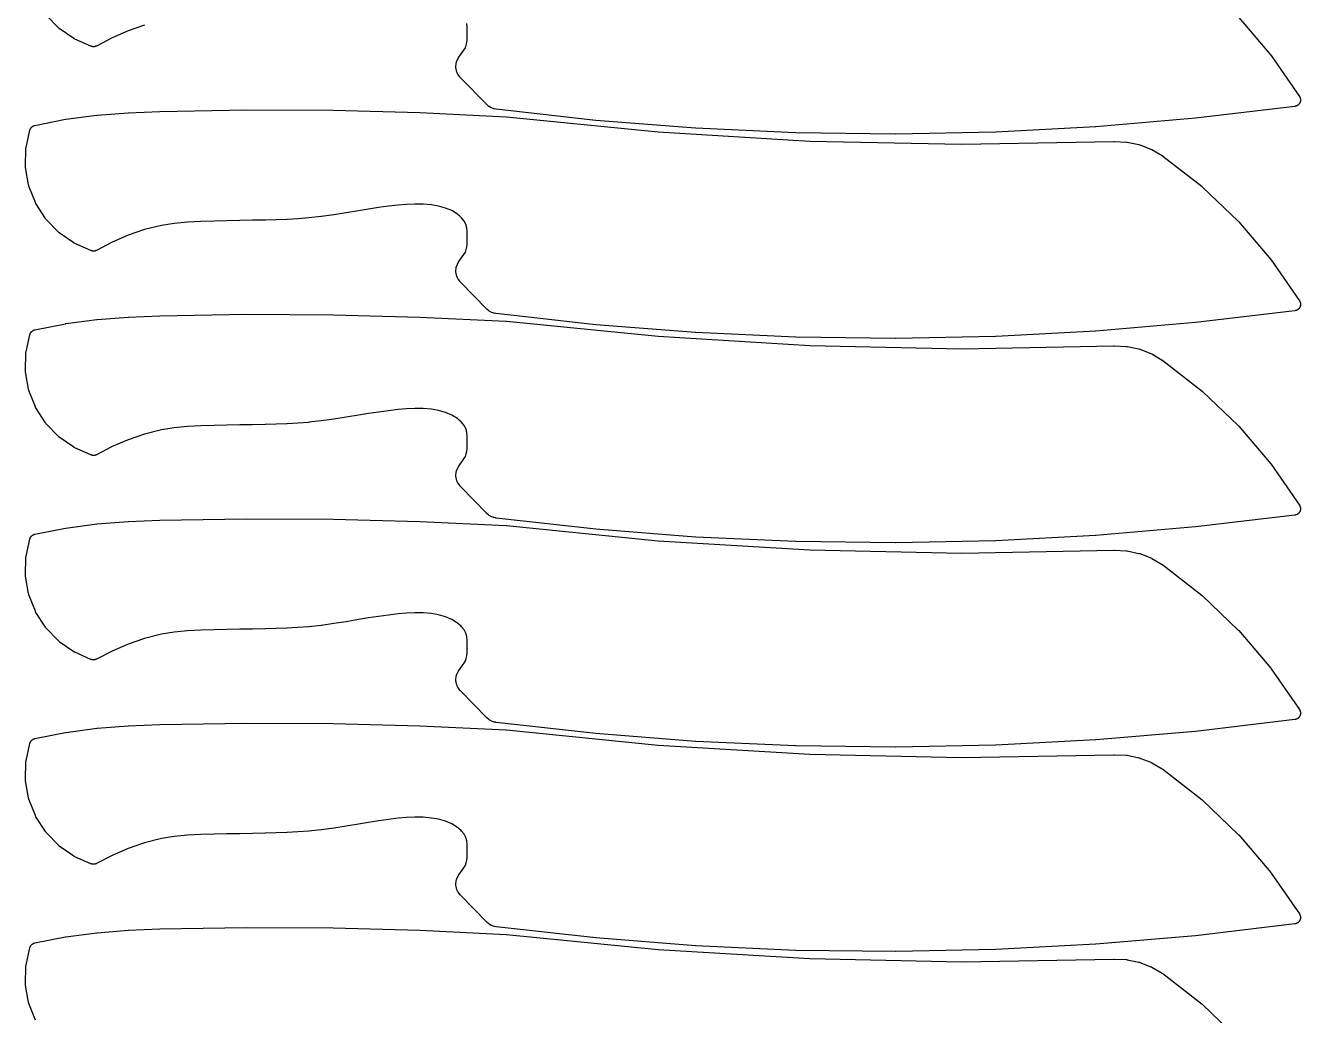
# Model space of a CAD drawing. Header units: metres. Extents: x 0 to 3000, y 0 to 1240.
# Drawn here: x 1997.3 to 2396.6, y 620 to 930 of the extents above; entities that cross this region are included whole.
import ezdxf

# ---------------------------------------------------------------- set-up
doc = ezdxf.new("R2010")
doc.units = ezdxf.units.M

msp = doc.modelspace()

# ---------------------------------------------------------------- linework, layer by layer
at = {"color": 1}
for points in [[(2034.56, 930.08), (2029.42, 928.3), (2024.41, 926.12), (2019.51, 923.58), (2019.51, 923.57), (2019.5, 923.57), (2019.42, 923.53), (2019.33, 923.5), (2019.33, 923.49), (2019.32, 923.49), (2019.23, 923.46), (2019.15, 923.43), (2019.14, 923.43), (2019.14, 923.43), (2019.05, 923.41), (2018.96, 923.39), (2018.95, 923.39), (2018.94, 923.38), (2018.85, 923.37), (2018.76, 923.36), (2018.76, 923.36), (2018.75, 923.36), (2018.66, 923.36), (2018.56, 923.35), (2018.56, 923.35), (2018.55, 923.35), (2018.46, 923.36), (2018.37, 923.37), (2018.36, 923.37), (2018.36, 923.37), (2018.27, 923.38), (2018.17, 923.4), (2018.17, 923.4), (2018.16, 923.4), (2018.07, 923.42), (2017.98, 923.45), (2017.98, 923.45), (2017.97, 923.45), (2017.89, 923.48), (2017.8, 923.51), (2017.8, 923.52), (2017.79, 923.52), (2012.72, 925.73), (2012.54, 925.82), (2012.37, 925.92), (2007.87, 929.05), (2007.72, 929.17), (2007.57, 929.31), (2003.77, 933.26)], [(2377.27, 932.55), (2387.32, 920.76), (2387.45, 920.6), (2396.28, 907.82), (2396.32, 907.74), (2396.37, 907.66), (2396.38, 907.65), (2396.38, 907.65), (2396.42, 907.57), (2396.46, 907.48), (2396.46, 907.48), (2396.47, 907.47), (2396.5, 907.39), (2396.53, 907.3), (2396.53, 907.29), (2396.53, 907.29), (2396.56, 907.2), (2396.58, 907.11), (2396.58, 907.1), (2396.58, 907.1), (2396.6, 907.01), (2396.62, 906.92), (2396.62, 906.91), (2396.62, 906.91), (2396.62, 906.81), (2396.63, 906.72), (2396.63, 906.71), (2396.63, 906.71), (2396.63, 906.62), (2396.62, 906.52), (2396.62, 906.52), (2396.62, 906.51), (2396.61, 906.42), (2396.6, 906.33), (2396.6, 906.32), (2396.6, 906.32), (2396.58, 906.23), (2396.55, 906.14), (2396.55, 906.13), (2396.55, 906.13), (2396.52, 906.04), (2396.49, 905.95), (2396.49, 905.95), (2396.49, 905.94), (2396.45, 905.86), (2396.41, 905.77), (2396.41, 905.77), (2396.41, 905.76), (2396.36, 905.68), (2396.31, 905.6), (2396.31, 905.6), (2396.31, 905.59), (2396.25, 905.52), (2396.2, 905.44), (2396.2, 905.44), (2396.19, 905.43), (2396.13, 905.36), (2396.07, 905.29), (2396.07, 905.29), (2396.07, 905.29), (2396, 905.22), (2395.93, 905.16), (2395.93, 905.16), (2395.92, 905.15), (2395.85, 905.1), (2395.77, 905.04), (2395.77, 905.04), (2395.77, 905.03), (2395.69, 904.98), (2395.61, 904.93), (2395.6, 904.93), (2395.6, 904.93), (2395.52, 904.89), (2395.43, 904.85), (2395.43, 904.85), (2395.42, 904.84), (2395.34, 904.81), (2395.25, 904.78), (2395.24, 904.78), (2395.24, 904.77), (2395.15, 904.75), (2395.06, 904.73), (2395.05, 904.72), (2395.05, 904.72), (2394.96, 904.71), (2394.87, 904.69), (2363.76, 900.98), (2363.69, 900.98), (2332.51, 898.29), (2332.44, 898.29), (2301.2, 896.63), (2301.13, 896.63), (2269.86, 896), (2269.8, 896), (2238.52, 896.4), (2238.46, 896.4), (2207.2, 897.82), (2207.14, 897.83), (2175.93, 900.28), (2175.87, 900.29), (2144.73, 903.77), (2144.73, 903.77), (2144.73, 903.77), (2144.63, 903.78), (2144.54, 903.8), (2144.54, 903.8), (2144.54, 903.8), (2144.05, 903.9), (2143.88, 903.94), (2143.73, 904), (2143.26, 904.18), (2143.11, 904.25), (2142.97, 904.33), (2142.54, 904.59), (2142.4, 904.68), (2142.27, 904.78), (2141.89, 905.11), (2141.83, 905.17), (2141.77, 905.22), (2133.49, 913.65), (2133.44, 913.71), (2133.39, 913.76), (2133.39, 913.76), (2133.38, 913.78), (2133.36, 913.79), (2133.32, 913.86), (2133.27, 913.92), (2132.67, 914.79), (2132.58, 914.94), (2132.5, 915.1), (2132.44, 915.26), (2132.39, 915.43), (2132.13, 916.42), (2132.09, 916.64), (2132.07, 916.87), (2132.08, 917.1), (2132.17, 918.12), (2132.2, 918.29), (2132.24, 918.47), (2132.29, 918.63), (2132.36, 918.79), (2132.81, 919.75), (2132.85, 919.82), (2132.88, 919.89), (2132.89, 919.9), (2132.9, 919.92), (2132.95, 919.99), (2132.99, 920.05), (2134.56, 922.27), (2135.04, 923.05), (2135.35, 923.83), (2135.55, 924.65), (2135.62, 925.56), (2135.62, 929.43), (2135.5, 930.68)], [(2000.37, 618.58), (1998.36, 623.74), (1998.3, 623.93), (1998.25, 624.12), (1997.3, 629.52), (1997.28, 629.71), (1997.27, 629.91), (1997.4, 635.39), (1997.41, 635.59), (1997.44, 635.78), (1998.65, 641.18), (1998.67, 641.26), (1998.69, 641.33), (1998.7, 641.35), (1998.7, 641.37), (1998.73, 641.44), (1998.75, 641.51), (1998.76, 641.53), (1998.77, 641.56), (1998.81, 641.62), (1998.84, 641.69), (1998.85, 641.71), (1998.86, 641.73), (1998.9, 641.79), (1998.94, 641.86), (1998.95, 641.88), (1998.97, 641.9), (1999.01, 641.96), (1999.06, 642.02), (1999.07, 642.03), (1999.09, 642.05), (1999.14, 642.11), (1999.19, 642.16), (1999.21, 642.18), (1999.22, 642.2), (1999.28, 642.24), (1999.33, 642.29), (1999.35, 642.31), (1999.37, 642.32), (1999.43, 642.37), (1999.49, 642.41), (1999.51, 642.42), (1999.53, 642.44), (1999.59, 642.47), (1999.66, 642.51), (1999.68, 642.52), (1999.7, 642.53), (1999.77, 642.56), (1999.84, 642.6), (1999.86, 642.6), (1999.88, 642.61), (1999.95, 642.64), (2000.02, 642.66), (2000.04, 642.67), (2000.07, 642.68), (2000.14, 642.69), (2000.21, 642.71), (2009.81, 644.63), (2009.94, 644.65), (2019.6, 645.92), (2019.71, 645.93), (2029.44, 646.69), (2029.51, 646.7), (2039.31, 647.1), (2039.33, 647.1), (2039.36, 647.1), (2066.46, 647.57), (2066.5, 647.57), (2093.6, 647.44), (2093.64, 647.44), (2120.74, 646.72), (2120.78, 646.72), (2147.85, 645.41), (2147.9, 645.41), (2147.95, 645.41), (2195.39, 640.67), (2242.92, 637.8), (2290.53, 636.8), (2338.2, 637.67), (2338.26, 637.67), (2338.32, 637.67), (2342.06, 637.51), (2342.22, 637.49), (2342.38, 637.47), (2346.02, 636.71), (2346.18, 636.67), (2346.33, 636.62), (2349.8, 635.28), (2349.95, 635.21), (2350.09, 635.14), (2353.32, 633.25), (2353.35, 633.23), (2353.38, 633.21), (2353.43, 633.17), (2353.48, 633.14), (2353.51, 633.12), (2353.54, 633.1), (2365.79, 623.55), (2365.94, 623.41), (2377.13, 612.7)]]:
    msp.add_lwpolyline(points, dxfattribs=at)
for points in [[(2133.39, 849.76), (2133.38, 849.78), (2133.36, 849.79), (2133.32, 849.86), (2133.27, 849.92), (2132.67, 850.79), (2132.58, 850.94), (2132.5, 851.1), (2132.44, 851.26), (2132.39, 851.43), (2132.13, 852.42), (2132.09, 852.64), (2132.07, 852.87), (2132.08, 853.1), (2132.17, 854.12), (2132.2, 854.29), (2132.24, 854.47), (2132.29, 854.63), (2132.36, 854.79), (2132.81, 855.75), (2132.85, 855.82), (2132.88, 855.89), (2132.89, 855.9), (2132.9, 855.92), (2132.95, 855.99), (2132.99, 856.05), (2134.56, 858.27), (2135.04, 859.05), (2135.35, 859.83), (2135.55, 860.65), (2135.62, 861.56), (2135.62, 865.43), (2135.5, 866.68), (2135.17, 867.77), (2134.65, 868.78), (2133.88, 869.75), (2133.6, 870.03), (2133.26, 870.35), (2132.9, 870.65), (2132.59, 870.9), (2130.77, 872.02), (2128.8, 872.85), (2126.65, 873.45), (2124.4, 873.84), (2121.84, 874.06), (2119.26, 874.09), (2116.66, 873.98), (2114.04, 873.75), (2110.93, 873.39), (2107.81, 872.96), (2104.68, 872.47), (2101.54, 871.96), (2097.7, 871.32), (2097.68, 871.32), (2093.84, 870.71), (2093.8, 870.71), (2089.95, 870.17), (2089.9, 870.17), (2086.04, 869.74), (2085.98, 869.73), (2082.62, 869.47), (2082.57, 869.46), (2079.2, 869.28), (2079.16, 869.28), (2075.79, 869.16), (2075.77, 869.16), (2072.4, 869.08), (2072.39, 869.08), (2068.39, 869), (2068.38, 869), (2064.38, 868.93), (2060.38, 868.86), (2056.38, 868.77), (2052.16, 868.65), (2047.98, 868.42), (2043.86, 868.02), (2039.82, 867.38), (2034.56, 866.08), (2029.42, 864.3), (2024.41, 862.12), (2019.51, 859.58), (2019.51, 859.57), (2019.5, 859.57), (2019.42, 859.53), (2019.33, 859.5), (2019.33, 859.49), (2019.32, 859.49), (2019.23, 859.46), (2019.15, 859.43), (2019.14, 859.43), (2019.14, 859.43), (2019.05, 859.41), (2018.96, 859.39), (2018.95, 859.39), (2018.94, 859.38), (2018.85, 859.37), (2018.76, 859.36), (2018.76, 859.36), (2018.75, 859.36), (2018.66, 859.36), (2018.56, 859.35), (2018.56, 859.35), (2018.55, 859.35), (2018.46, 859.36), (2018.37, 859.37), (2018.36, 859.37), (2018.36, 859.37), (2018.27, 859.38), (2018.17, 859.4), (2018.17, 859.4), (2018.16, 859.4), (2018.07, 859.42), (2017.98, 859.45), (2017.98, 859.45), (2017.97, 859.45), (2017.89, 859.48), (2017.8, 859.51), (2017.8, 859.52), (2017.79, 859.52), (2012.72, 861.73), (2012.54, 861.82), (2012.37, 861.92), (2007.87, 865.05), (2007.72, 865.17), (2007.57, 865.31), (2003.77, 869.26), (2003.64, 869.41), (2003.53, 869.57), (2000.54, 874.23), (2000.45, 874.4), (2000.37, 874.58), (1998.36, 879.74), (1998.3, 879.93), (1998.25, 880.12), (1997.3, 885.52), (1997.28, 885.71), (1997.27, 885.91), (1997.4, 891.39), (1997.41, 891.59), (1997.44, 891.78), (1998.65, 897.18), (1998.67, 897.26), (1998.69, 897.33), (1998.7, 897.35), (1998.7, 897.37), (1998.73, 897.44), (1998.75, 897.51), (1998.76, 897.53), (1998.77, 897.56), (1998.81, 897.62), (1998.84, 897.69), (1998.85, 897.71), (1998.86, 897.73), (1998.9, 897.79), (1998.94, 897.86), (1998.95, 897.88), (1998.97, 897.9), (1999.01, 897.96), (1999.06, 898.02), (1999.07, 898.03), (1999.09, 898.05), (1999.14, 898.11), (1999.19, 898.16), (1999.21, 898.18), (1999.22, 898.2), (1999.28, 898.24), (1999.33, 898.29), (1999.35, 898.31), (1999.37, 898.32), (1999.43, 898.37), (1999.49, 898.41), (1999.51, 898.42), (1999.53, 898.44), (1999.59, 898.47), (1999.66, 898.51), (1999.68, 898.52), (1999.7, 898.53), (1999.77, 898.56), (1999.84, 898.6), (1999.86, 898.6), (1999.88, 898.61), (1999.95, 898.64), (2000.02, 898.66), (2000.04, 898.67), (2000.07, 898.68), (2000.14, 898.69), (2000.21, 898.71), (2009.81, 900.63), (2009.94, 900.65), (2019.6, 901.92), (2019.71, 901.93), (2029.44, 902.69), (2029.51, 902.7), (2039.31, 903.1), (2039.33, 903.1), (2039.36, 903.1), (2066.46, 903.57), (2066.5, 903.57), (2093.6, 903.44), (2093.64, 903.44), (2120.74, 902.72), (2120.78, 902.72), (2147.85, 901.41), (2147.9, 901.41), (2147.95, 901.41), (2195.39, 896.67), (2242.92, 893.8), (2290.53, 892.8), (2338.2, 893.67), (2338.26, 893.67), (2338.32, 893.67), (2342.06, 893.51), (2342.22, 893.49), (2342.38, 893.47), (2346.02, 892.71), (2346.18, 892.67), (2346.33, 892.62), (2349.8, 891.28), (2349.95, 891.21), (2350.09, 891.14), (2353.32, 889.25), (2353.35, 889.23), (2353.38, 889.21), (2353.43, 889.17), (2353.48, 889.14), (2353.51, 889.12), (2353.54, 889.1), (2365.79, 879.55), (2365.94, 879.41), (2377.13, 868.7), (2377.27, 868.55), (2387.32, 856.76), (2387.45, 856.6), (2396.28, 843.82), (2396.32, 843.74), (2396.37, 843.66), (2396.38, 843.65), (2396.38, 843.65), (2396.42, 843.57), (2396.46, 843.48), (2396.46, 843.48), (2396.47, 843.47), (2396.5, 843.39), (2396.53, 843.3), (2396.53, 843.29), (2396.53, 843.29), (2396.56, 843.2), (2396.58, 843.11), (2396.58, 843.1), (2396.58, 843.1), (2396.6, 843.01), (2396.62, 842.92), (2396.62, 842.91), (2396.62, 842.91), (2396.62, 842.81), (2396.63, 842.72), (2396.63, 842.71), (2396.63, 842.71), (2396.63, 842.62), (2396.62, 842.52), (2396.62, 842.52), (2396.62, 842.51), (2396.61, 842.42), (2396.6, 842.33), (2396.6, 842.32), (2396.6, 842.32), (2396.58, 842.23), (2396.55, 842.14), (2396.55, 842.13), (2396.55, 842.13), (2396.52, 842.04), (2396.49, 841.95), (2396.49, 841.95), (2396.49, 841.94), (2396.45, 841.86), (2396.41, 841.77), (2396.41, 841.77), (2396.41, 841.76), (2396.36, 841.68), (2396.31, 841.6), (2396.31, 841.6), (2396.31, 841.59), (2396.25, 841.52), (2396.2, 841.44), (2396.2, 841.44), (2396.19, 841.43), (2396.13, 841.36), (2396.07, 841.29), (2396.07, 841.29), (2396.07, 841.29), (2396, 841.22), (2395.93, 841.16), (2395.93, 841.16), (2395.92, 841.15), (2395.85, 841.1), (2395.77, 841.04), (2395.77, 841.04), (2395.77, 841.03), (2395.69, 840.98), (2395.61, 840.93), (2395.6, 840.93), (2395.6, 840.93), (2395.52, 840.89), (2395.43, 840.85), (2395.43, 840.85), (2395.42, 840.84), (2395.34, 840.81), (2395.25, 840.78), (2395.24, 840.78), (2395.24, 840.77), (2395.15, 840.75), (2395.06, 840.73), (2395.05, 840.72), (2395.05, 840.72), (2394.96, 840.71), (2394.87, 840.69), (2363.76, 836.98), (2363.69, 836.98), (2332.51, 834.29), (2332.44, 834.29), (2301.2, 832.63), (2301.13, 832.63), (2269.86, 832), (2269.8, 832), (2238.52, 832.4), (2238.46, 832.4), (2207.2, 833.82), (2207.14, 833.83), (2175.93, 836.28), (2175.87, 836.29), (2144.73, 839.77), (2144.73, 839.77), (2144.73, 839.77), (2144.63, 839.78), (2144.54, 839.8), (2144.54, 839.8), (2144.54, 839.8), (2144.05, 839.9), (2143.88, 839.94), (2143.73, 840), (2143.26, 840.18), (2143.11, 840.25), (2142.97, 840.33), (2142.54, 840.59), (2142.4, 840.68), (2142.27, 840.78), (2141.89, 841.11), (2141.83, 841.17), (2141.77, 841.22), (2133.49, 849.65), (2133.44, 849.71), (2133.39, 849.76)], [(2133.39, 785.76), (2133.38, 785.78), (2133.36, 785.79), (2133.32, 785.86), (2133.27, 785.92), (2132.67, 786.79), (2132.58, 786.94), (2132.5, 787.1), (2132.44, 787.26), (2132.39, 787.43), (2132.13, 788.42), (2132.09, 788.64), (2132.07, 788.87), (2132.08, 789.1), (2132.17, 790.12), (2132.2, 790.29), (2132.24, 790.47), (2132.29, 790.63), (2132.36, 790.79), (2132.81, 791.75), (2132.85, 791.82), (2132.88, 791.89), (2132.89, 791.9), (2132.9, 791.92), (2132.95, 791.99), (2132.99, 792.05), (2134.56, 794.27), (2135.04, 795.05), (2135.35, 795.83), (2135.55, 796.65), (2135.62, 797.56), (2135.62, 801.43), (2135.5, 802.68), (2135.17, 803.77), (2134.65, 804.78), (2133.88, 805.75), (2133.6, 806.03), (2133.26, 806.35), (2132.9, 806.65), (2132.59, 806.9), (2130.77, 808.02), (2128.8, 808.85), (2126.65, 809.45), (2124.4, 809.84), (2121.84, 810.06), (2119.26, 810.09), (2116.66, 809.98), (2114.04, 809.75), (2110.93, 809.39), (2107.81, 808.96), (2104.68, 808.47), (2101.54, 807.96), (2097.7, 807.32), (2097.68, 807.32), (2093.84, 806.71), (2093.8, 806.71), (2089.95, 806.17), (2089.9, 806.17), (2086.04, 805.74), (2085.98, 805.73), (2082.62, 805.47), (2082.57, 805.46), (2079.2, 805.28), (2079.16, 805.28), (2075.79, 805.16), (2075.77, 805.16), (2072.4, 805.08), (2072.39, 805.08), (2068.39, 805), (2068.38, 805), (2064.38, 804.93), (2060.38, 804.86), (2056.38, 804.77), (2052.16, 804.65), (2047.98, 804.42), (2043.86, 804.02), (2039.82, 803.38), (2034.56, 802.08), (2029.42, 800.3), (2024.41, 798.12), (2019.51, 795.58), (2019.51, 795.57), (2019.5, 795.57), (2019.42, 795.53), (2019.33, 795.5), (2019.33, 795.49), (2019.32, 795.49), (2019.23, 795.46), (2019.15, 795.43), (2019.14, 795.43), (2019.14, 795.43), (2019.05, 795.41), (2018.96, 795.39), (2018.95, 795.39), (2018.94, 795.38), (2018.85, 795.37), (2018.76, 795.36), (2018.76, 795.36), (2018.75, 795.36), (2018.66, 795.36), (2018.56, 795.35), (2018.56, 795.35), (2018.55, 795.35), (2018.46, 795.36), (2018.37, 795.37), (2018.36, 795.37), (2018.36, 795.37), (2018.27, 795.38), (2018.17, 795.4), (2018.17, 795.4), (2018.16, 795.4), (2018.07, 795.42), (2017.98, 795.45), (2017.98, 795.45), (2017.97, 795.45), (2017.89, 795.48), (2017.8, 795.51), (2017.8, 795.52), (2017.79, 795.52), (2012.72, 797.73), (2012.54, 797.82), (2012.37, 797.92), (2007.87, 801.05), (2007.72, 801.17), (2007.57, 801.31), (2003.77, 805.26), (2003.64, 805.41), (2003.53, 805.57), (2000.54, 810.23), (2000.45, 810.4), (2000.37, 810.58), (1998.36, 815.74), (1998.3, 815.93), (1998.25, 816.12), (1997.3, 821.52), (1997.28, 821.71), (1997.27, 821.91), (1997.4, 827.39), (1997.41, 827.59), (1997.44, 827.78), (1998.65, 833.18), (1998.67, 833.26), (1998.69, 833.33), (1998.7, 833.35), (1998.7, 833.37), (1998.73, 833.44), (1998.75, 833.51), (1998.76, 833.53), (1998.77, 833.56), (1998.81, 833.62), (1998.84, 833.69), (1998.85, 833.71), (1998.86, 833.73), (1998.9, 833.79), (1998.94, 833.86), (1998.95, 833.88), (1998.97, 833.9), (1999.01, 833.96), (1999.06, 834.02), (1999.07, 834.03), (1999.09, 834.05), (1999.14, 834.11), (1999.19, 834.16), (1999.21, 834.18), (1999.22, 834.2), (1999.28, 834.24), (1999.33, 834.29), (1999.35, 834.31), (1999.37, 834.32), (1999.43, 834.37), (1999.49, 834.41), (1999.51, 834.42), (1999.53, 834.44), (1999.59, 834.47), (1999.66, 834.51), (1999.68, 834.52), (1999.7, 834.53), (1999.77, 834.56), (1999.84, 834.6), (1999.86, 834.6), (1999.88, 834.61), (1999.95, 834.64), (2000.02, 834.66), (2000.04, 834.67), (2000.07, 834.68), (2000.14, 834.69), (2000.21, 834.71), (2009.81, 836.63), (2009.94, 836.65), (2019.6, 837.92), (2019.71, 837.93), (2029.44, 838.69), (2029.51, 838.7), (2039.31, 839.1), (2039.33, 839.1), (2039.36, 839.1), (2066.46, 839.57), (2066.5, 839.57), (2093.6, 839.44), (2093.64, 839.44), (2120.74, 838.72), (2120.78, 838.72), (2147.85, 837.41), (2147.9, 837.41), (2147.95, 837.41), (2195.39, 832.67), (2242.92, 829.8), (2290.53, 828.8), (2338.2, 829.67), (2338.26, 829.67), (2338.32, 829.67), (2342.06, 829.51), (2342.22, 829.49), (2342.38, 829.47), (2346.02, 828.71), (2346.18, 828.67), (2346.33, 828.62), (2349.8, 827.28), (2349.95, 827.21), (2350.09, 827.14), (2353.32, 825.25), (2353.35, 825.23), (2353.38, 825.21), (2353.43, 825.17), (2353.48, 825.14), (2353.51, 825.12), (2353.54, 825.1), (2365.79, 815.55), (2365.94, 815.41), (2377.13, 804.7), (2377.27, 804.55), (2387.32, 792.76), (2387.45, 792.6), (2396.28, 779.82), (2396.32, 779.74), (2396.37, 779.66), (2396.38, 779.65), (2396.38, 779.65), (2396.42, 779.57), (2396.46, 779.48), (2396.46, 779.48), (2396.47, 779.47), (2396.5, 779.39), (2396.53, 779.3), (2396.53, 779.29), (2396.53, 779.29), (2396.56, 779.2), (2396.58, 779.11), (2396.58, 779.1), (2396.58, 779.1), (2396.6, 779.01), (2396.62, 778.92), (2396.62, 778.91), (2396.62, 778.91), (2396.62, 778.81), (2396.63, 778.72), (2396.63, 778.71), (2396.63, 778.71), (2396.63, 778.62), (2396.62, 778.52), (2396.62, 778.52), (2396.62, 778.51), (2396.61, 778.42), (2396.6, 778.33), (2396.6, 778.32), (2396.6, 778.32), (2396.58, 778.23), (2396.55, 778.14), (2396.55, 778.13), (2396.55, 778.13), (2396.52, 778.04), (2396.49, 777.95), (2396.49, 777.95), (2396.49, 777.94), (2396.45, 777.86), (2396.41, 777.77), (2396.41, 777.77), (2396.41, 777.76), (2396.36, 777.68), (2396.31, 777.6), (2396.31, 777.6), (2396.31, 777.59), (2396.25, 777.52), (2396.2, 777.44), (2396.2, 777.44), (2396.19, 777.43), (2396.13, 777.36), (2396.07, 777.29), (2396.07, 777.29), (2396.07, 777.29), (2396, 777.22), (2395.93, 777.16), (2395.93, 777.16), (2395.92, 777.15), (2395.85, 777.1), (2395.77, 777.04), (2395.77, 777.04), (2395.77, 777.03), (2395.69, 776.98), (2395.61, 776.93), (2395.6, 776.93), (2395.6, 776.93), (2395.52, 776.89), (2395.43, 776.85), (2395.43, 776.85), (2395.42, 776.84), (2395.34, 776.81), (2395.25, 776.78), (2395.24, 776.78), (2395.24, 776.77), (2395.15, 776.75), (2395.06, 776.73), (2395.05, 776.72), (2395.05, 776.72), (2394.96, 776.71), (2394.87, 776.69), (2363.76, 772.98), (2363.69, 772.98), (2332.51, 770.29), (2332.44, 770.29), (2301.2, 768.63), (2301.13, 768.63), (2269.86, 768), (2269.8, 768), (2238.52, 768.4), (2238.46, 768.4), (2207.2, 769.82), (2207.14, 769.83), (2175.93, 772.28), (2175.87, 772.29), (2144.73, 775.77), (2144.73, 775.77), (2144.73, 775.77), (2144.63, 775.78), (2144.54, 775.8), (2144.54, 775.8), (2144.54, 775.8), (2144.05, 775.9), (2143.88, 775.94), (2143.73, 776), (2143.26, 776.18), (2143.11, 776.25), (2142.97, 776.33), (2142.54, 776.59), (2142.4, 776.68), (2142.27, 776.78), (2141.89, 777.11), (2141.83, 777.17), (2141.77, 777.22), (2133.49, 785.65), (2133.44, 785.71), (2133.39, 785.76)], [(2133.39, 721.76), (2133.38, 721.78), (2133.36, 721.79), (2133.32, 721.86), (2133.27, 721.92), (2132.67, 722.79), (2132.58, 722.94), (2132.5, 723.1), (2132.44, 723.26), (2132.39, 723.43), (2132.13, 724.42), (2132.09, 724.64), (2132.07, 724.87), (2132.08, 725.1), (2132.17, 726.12), (2132.2, 726.29), (2132.24, 726.47), (2132.29, 726.63), (2132.36, 726.79), (2132.81, 727.75), (2132.85, 727.82), (2132.88, 727.89), (2132.89, 727.9), (2132.9, 727.92), (2132.95, 727.99), (2132.99, 728.05), (2134.56, 730.27), (2135.04, 731.05), (2135.35, 731.83), (2135.55, 732.65), (2135.62, 733.56), (2135.62, 737.43), (2135.5, 738.68), (2135.17, 739.77), (2134.65, 740.78), (2133.88, 741.75), (2133.6, 742.03), (2133.26, 742.35), (2132.9, 742.65), (2132.59, 742.9), (2130.77, 744.02), (2128.8, 744.85), (2126.65, 745.45), (2124.4, 745.84), (2121.84, 746.06), (2119.26, 746.09), (2116.66, 745.98), (2114.04, 745.75), (2110.93, 745.39), (2107.81, 744.96), (2104.68, 744.47), (2101.54, 743.96), (2097.7, 743.32), (2097.68, 743.32), (2093.84, 742.71), (2093.8, 742.71), (2089.95, 742.17), (2089.9, 742.17), (2086.04, 741.74), (2085.98, 741.73), (2082.62, 741.47), (2082.57, 741.46), (2079.2, 741.28), (2079.16, 741.28), (2075.79, 741.16), (2075.77, 741.16), (2072.4, 741.08), (2072.39, 741.08), (2068.39, 741), (2068.38, 741), (2064.38, 740.93), (2060.38, 740.86), (2056.38, 740.77), (2052.16, 740.65), (2047.98, 740.42), (2043.86, 740.02), (2039.82, 739.38), (2034.56, 738.08), (2029.42, 736.3), (2024.41, 734.12), (2019.51, 731.58), (2019.51, 731.57), (2019.5, 731.57), (2019.42, 731.53), (2019.33, 731.5), (2019.33, 731.49), (2019.32, 731.49), (2019.23, 731.46), (2019.15, 731.43), (2019.14, 731.43), (2019.14, 731.43), (2019.05, 731.41), (2018.96, 731.39), (2018.95, 731.39), (2018.94, 731.38), (2018.85, 731.37), (2018.76, 731.36), (2018.76, 731.36), (2018.75, 731.36), (2018.66, 731.36), (2018.56, 731.35), (2018.56, 731.35), (2018.55, 731.35), (2018.46, 731.36), (2018.37, 731.37), (2018.36, 731.37), (2018.36, 731.37), (2018.27, 731.38), (2018.17, 731.4), (2018.17, 731.4), (2018.16, 731.4), (2018.07, 731.42), (2017.98, 731.45), (2017.98, 731.45), (2017.97, 731.45), (2017.89, 731.48), (2017.8, 731.51), (2017.8, 731.52), (2017.79, 731.52), (2012.72, 733.73), (2012.54, 733.82), (2012.37, 733.92), (2007.87, 737.05), (2007.72, 737.17), (2007.57, 737.31), (2003.77, 741.26), (2003.64, 741.41), (2003.53, 741.57), (2000.54, 746.23), (2000.45, 746.4), (2000.37, 746.58), (1998.36, 751.74), (1998.3, 751.93), (1998.25, 752.12), (1997.3, 757.52), (1997.28, 757.71), (1997.27, 757.91), (1997.4, 763.39), (1997.41, 763.59), (1997.44, 763.78), (1998.65, 769.18), (1998.67, 769.26), (1998.69, 769.33), (1998.7, 769.35), (1998.7, 769.37), (1998.73, 769.44), (1998.75, 769.51), (1998.76, 769.53), (1998.77, 769.56), (1998.81, 769.62), (1998.84, 769.69), (1998.85, 769.71), (1998.86, 769.73), (1998.9, 769.79), (1998.94, 769.86), (1998.95, 769.88), (1998.97, 769.9), (1999.01, 769.96), (1999.06, 770.02), (1999.07, 770.03), (1999.09, 770.05), (1999.14, 770.11), (1999.19, 770.16), (1999.21, 770.18), (1999.22, 770.2), (1999.28, 770.24), (1999.33, 770.29), (1999.35, 770.31), (1999.37, 770.32), (1999.43, 770.37), (1999.49, 770.41), (1999.51, 770.42), (1999.53, 770.44), (1999.59, 770.47), (1999.66, 770.51), (1999.68, 770.52), (1999.7, 770.53), (1999.77, 770.56), (1999.84, 770.6), (1999.86, 770.6), (1999.88, 770.61), (1999.95, 770.64), (2000.02, 770.66), (2000.04, 770.67), (2000.07, 770.68), (2000.14, 770.69), (2000.21, 770.71), (2009.81, 772.63), (2009.94, 772.65), (2019.6, 773.92), (2019.71, 773.93), (2029.44, 774.69), (2029.51, 774.7), (2039.31, 775.1), (2039.33, 775.1), (2039.36, 775.1), (2066.46, 775.57), (2066.5, 775.57), (2093.6, 775.44), (2093.64, 775.44), (2120.74, 774.72), (2120.78, 774.72), (2147.85, 773.41), (2147.9, 773.41), (2147.95, 773.41), (2195.39, 768.67), (2242.92, 765.8), (2290.53, 764.8), (2338.2, 765.67), (2338.26, 765.67), (2338.32, 765.67), (2342.06, 765.51), (2342.22, 765.49), (2342.38, 765.47), (2346.02, 764.71), (2346.18, 764.67), (2346.33, 764.62), (2349.8, 763.28), (2349.95, 763.21), (2350.09, 763.14), (2353.32, 761.25), (2353.35, 761.23), (2353.38, 761.21), (2353.43, 761.17), (2353.48, 761.14), (2353.51, 761.12), (2353.54, 761.1), (2365.79, 751.55), (2365.94, 751.41), (2377.13, 740.7), (2377.27, 740.55), (2387.32, 728.76), (2387.45, 728.6), (2396.28, 715.82), (2396.32, 715.74), (2396.37, 715.66), (2396.38, 715.65), (2396.38, 715.65), (2396.42, 715.57), (2396.46, 715.48), (2396.46, 715.48), (2396.47, 715.47), (2396.5, 715.39), (2396.53, 715.3), (2396.53, 715.29), (2396.53, 715.29), (2396.56, 715.2), (2396.58, 715.11), (2396.58, 715.1), (2396.58, 715.1), (2396.6, 715.01), (2396.62, 714.92), (2396.62, 714.91), (2396.62, 714.91), (2396.62, 714.81), (2396.63, 714.72), (2396.63, 714.71), (2396.63, 714.71), (2396.63, 714.62), (2396.62, 714.52), (2396.62, 714.52), (2396.62, 714.51), (2396.61, 714.42), (2396.6, 714.33), (2396.6, 714.32), (2396.6, 714.32), (2396.58, 714.23), (2396.55, 714.14), (2396.55, 714.13), (2396.55, 714.13), (2396.52, 714.04), (2396.49, 713.95), (2396.49, 713.95), (2396.49, 713.94), (2396.45, 713.86), (2396.41, 713.77), (2396.41, 713.77), (2396.41, 713.76), (2396.36, 713.68), (2396.31, 713.6), (2396.31, 713.6), (2396.31, 713.59), (2396.25, 713.52), (2396.2, 713.44), (2396.2, 713.44), (2396.19, 713.43), (2396.13, 713.36), (2396.07, 713.29), (2396.07, 713.29), (2396.07, 713.29), (2396, 713.22), (2395.93, 713.16), (2395.93, 713.16), (2395.92, 713.15), (2395.85, 713.1), (2395.77, 713.04), (2395.77, 713.04), (2395.77, 713.03), (2395.69, 712.98), (2395.61, 712.93), (2395.6, 712.93), (2395.6, 712.93), (2395.52, 712.89), (2395.43, 712.85), (2395.43, 712.85), (2395.42, 712.84), (2395.34, 712.81), (2395.25, 712.78), (2395.24, 712.78), (2395.24, 712.77), (2395.15, 712.75), (2395.06, 712.73), (2395.05, 712.72), (2395.05, 712.72), (2394.96, 712.71), (2394.87, 712.69), (2363.76, 708.98), (2363.69, 708.98), (2332.51, 706.29), (2332.44, 706.29), (2301.2, 704.63), (2301.13, 704.63), (2269.86, 704), (2269.8, 704), (2238.52, 704.4), (2238.46, 704.4), (2207.2, 705.82), (2207.14, 705.83), (2175.93, 708.28), (2175.87, 708.29), (2144.73, 711.77), (2144.73, 711.77), (2144.73, 711.77), (2144.63, 711.78), (2144.54, 711.8), (2144.54, 711.8), (2144.54, 711.8), (2144.05, 711.9), (2143.88, 711.94), (2143.73, 712), (2143.26, 712.18), (2143.11, 712.25), (2142.97, 712.33), (2142.54, 712.59), (2142.4, 712.68), (2142.27, 712.78), (2141.89, 713.11), (2141.83, 713.17), (2141.77, 713.22), (2133.49, 721.65), (2133.44, 721.71), (2133.39, 721.76)], [(2133.39, 657.76), (2133.38, 657.78), (2133.36, 657.79), (2133.32, 657.86), (2133.27, 657.92), (2132.67, 658.79), (2132.58, 658.94), (2132.5, 659.1), (2132.44, 659.26), (2132.39, 659.43), (2132.13, 660.42), (2132.09, 660.64), (2132.07, 660.87), (2132.08, 661.1), (2132.17, 662.12), (2132.2, 662.29), (2132.24, 662.47), (2132.29, 662.63), (2132.36, 662.79), (2132.81, 663.75), (2132.85, 663.82), (2132.88, 663.89), (2132.89, 663.9), (2132.9, 663.92), (2132.95, 663.99), (2132.99, 664.05), (2134.56, 666.27), (2135.04, 667.05), (2135.35, 667.83), (2135.55, 668.65), (2135.62, 669.56), (2135.62, 673.43), (2135.5, 674.68), (2135.17, 675.77), (2134.65, 676.78), (2133.88, 677.75), (2133.6, 678.03), (2133.26, 678.35), (2132.9, 678.65), (2132.59, 678.9), (2130.77, 680.02), (2128.8, 680.85), (2126.65, 681.45), (2124.4, 681.84), (2121.84, 682.06), (2119.26, 682.09), (2116.66, 681.98), (2114.04, 681.75), (2110.93, 681.39), (2107.81, 680.96), (2104.68, 680.47), (2101.54, 679.96), (2097.7, 679.32), (2097.68, 679.32), (2093.84, 678.71), (2093.8, 678.71), (2089.95, 678.17), (2089.9, 678.17), (2086.04, 677.74), (2085.98, 677.73), (2082.62, 677.47), (2082.57, 677.46), (2079.2, 677.28), (2079.16, 677.28), (2075.79, 677.16), (2075.77, 677.16), (2072.4, 677.08), (2072.39, 677.08), (2068.39, 677), (2068.38, 677), (2064.38, 676.93), (2060.38, 676.86), (2056.38, 676.77), (2052.16, 676.65), (2047.98, 676.42), (2043.86, 676.02), (2039.82, 675.38), (2034.56, 674.08), (2029.42, 672.3), (2024.41, 670.12), (2019.51, 667.58), (2019.51, 667.57), (2019.5, 667.57), (2019.42, 667.53), (2019.33, 667.5), (2019.33, 667.49), (2019.32, 667.49), (2019.23, 667.46), (2019.15, 667.43), (2019.14, 667.43), (2019.14, 667.43), (2019.05, 667.41), (2018.96, 667.39), (2018.95, 667.39), (2018.94, 667.38), (2018.85, 667.37), (2018.76, 667.36), (2018.76, 667.36), (2018.75, 667.36), (2018.66, 667.36), (2018.56, 667.35), (2018.56, 667.35), (2018.55, 667.35), (2018.46, 667.36), (2018.37, 667.37), (2018.36, 667.37), (2018.36, 667.37), (2018.27, 667.38), (2018.17, 667.4), (2018.17, 667.4), (2018.16, 667.4), (2018.07, 667.42), (2017.98, 667.45), (2017.98, 667.45), (2017.97, 667.45), (2017.89, 667.48), (2017.8, 667.51), (2017.8, 667.52), (2017.79, 667.52), (2012.72, 669.73), (2012.54, 669.82), (2012.37, 669.92), (2007.87, 673.05), (2007.72, 673.17), (2007.57, 673.31), (2003.77, 677.26), (2003.64, 677.41), (2003.53, 677.57), (2000.54, 682.23), (2000.45, 682.4), (2000.37, 682.58), (1998.36, 687.74), (1998.3, 687.93), (1998.25, 688.12), (1997.3, 693.52), (1997.28, 693.71), (1997.27, 693.91), (1997.4, 699.39), (1997.41, 699.59), (1997.44, 699.78), (1998.65, 705.18), (1998.67, 705.26), (1998.69, 705.33), (1998.7, 705.35), (1998.7, 705.37), (1998.73, 705.44), (1998.75, 705.51), (1998.76, 705.53), (1998.77, 705.56), (1998.81, 705.62), (1998.84, 705.69), (1998.85, 705.71), (1998.86, 705.73), (1998.9, 705.79), (1998.94, 705.86), (1998.95, 705.88), (1998.97, 705.9), (1999.01, 705.96), (1999.06, 706.02), (1999.07, 706.03), (1999.09, 706.05), (1999.14, 706.11), (1999.19, 706.16), (1999.21, 706.18), (1999.22, 706.2), (1999.28, 706.24), (1999.33, 706.29), (1999.35, 706.31), (1999.37, 706.32), (1999.43, 706.37), (1999.49, 706.41), (1999.51, 706.42), (1999.53, 706.44), (1999.59, 706.47), (1999.66, 706.51), (1999.68, 706.52), (1999.7, 706.53), (1999.77, 706.56), (1999.84, 706.6), (1999.86, 706.6), (1999.88, 706.61), (1999.95, 706.64), (2000.02, 706.66), (2000.04, 706.67), (2000.07, 706.68), (2000.14, 706.69), (2000.21, 706.71), (2009.81, 708.63), (2009.94, 708.65), (2019.6, 709.92), (2019.71, 709.93), (2029.44, 710.69), (2029.51, 710.7), (2039.31, 711.1), (2039.33, 711.1), (2039.36, 711.1), (2066.46, 711.57), (2066.5, 711.57), (2093.6, 711.44), (2093.64, 711.44), (2120.74, 710.72), (2120.78, 710.72), (2147.85, 709.41), (2147.9, 709.41), (2147.95, 709.41), (2195.39, 704.67), (2242.92, 701.8), (2290.53, 700.8), (2338.2, 701.67), (2338.26, 701.67), (2338.32, 701.67), (2342.06, 701.51), (2342.22, 701.49), (2342.38, 701.47), (2346.02, 700.71), (2346.18, 700.67), (2346.33, 700.62), (2349.8, 699.28), (2349.95, 699.21), (2350.09, 699.14), (2353.32, 697.25), (2353.35, 697.23), (2353.38, 697.21), (2353.43, 697.17), (2353.48, 697.14), (2353.51, 697.12), (2353.54, 697.1), (2365.79, 687.55), (2365.94, 687.41), (2377.13, 676.7), (2377.27, 676.55), (2387.32, 664.76), (2387.45, 664.6), (2396.28, 651.82), (2396.32, 651.74), (2396.37, 651.66), (2396.38, 651.65), (2396.38, 651.65), (2396.42, 651.57), (2396.46, 651.48), (2396.46, 651.48), (2396.47, 651.47), (2396.5, 651.39), (2396.53, 651.3), (2396.53, 651.29), (2396.53, 651.29), (2396.56, 651.2), (2396.58, 651.11), (2396.58, 651.1), (2396.58, 651.1), (2396.6, 651.01), (2396.62, 650.92), (2396.62, 650.91), (2396.62, 650.91), (2396.62, 650.81), (2396.63, 650.72), (2396.63, 650.71), (2396.63, 650.71), (2396.63, 650.62), (2396.62, 650.52), (2396.62, 650.52), (2396.62, 650.51), (2396.61, 650.42), (2396.6, 650.33), (2396.6, 650.32), (2396.6, 650.32), (2396.58, 650.23), (2396.55, 650.14), (2396.55, 650.13), (2396.55, 650.13), (2396.52, 650.04), (2396.49, 649.95), (2396.49, 649.95), (2396.49, 649.94), (2396.45, 649.86), (2396.41, 649.77), (2396.41, 649.77), (2396.41, 649.76), (2396.36, 649.68), (2396.31, 649.6), (2396.31, 649.6), (2396.31, 649.59), (2396.25, 649.52), (2396.2, 649.44), (2396.2, 649.44), (2396.19, 649.43), (2396.13, 649.36), (2396.07, 649.29), (2396.07, 649.29), (2396.07, 649.29), (2396, 649.22), (2395.93, 649.16), (2395.93, 649.16), (2395.92, 649.15), (2395.85, 649.1), (2395.77, 649.04), (2395.77, 649.04), (2395.77, 649.03), (2395.69, 648.98), (2395.61, 648.93), (2395.6, 648.93), (2395.6, 648.93), (2395.52, 648.89), (2395.43, 648.85), (2395.43, 648.85), (2395.42, 648.84), (2395.34, 648.81), (2395.25, 648.78), (2395.24, 648.78), (2395.24, 648.77), (2395.15, 648.75), (2395.06, 648.73), (2395.05, 648.72), (2395.05, 648.72), (2394.96, 648.71), (2394.87, 648.69), (2363.76, 644.98), (2363.69, 644.98), (2332.51, 642.29), (2332.44, 642.29), (2301.2, 640.63), (2301.13, 640.63), (2269.86, 640), (2269.8, 640), (2238.52, 640.4), (2238.46, 640.4), (2207.2, 641.82), (2207.14, 641.83), (2175.93, 644.28), (2175.87, 644.29), (2144.73, 647.77), (2144.73, 647.77), (2144.73, 647.77), (2144.63, 647.78), (2144.54, 647.8), (2144.54, 647.8), (2144.54, 647.8), (2144.05, 647.9), (2143.88, 647.94), (2143.73, 648), (2143.26, 648.18), (2143.11, 648.25), (2142.97, 648.33), (2142.54, 648.59), (2142.4, 648.68), (2142.27, 648.78), (2141.89, 649.11), (2141.83, 649.17), (2141.77, 649.22), (2133.49, 657.65), (2133.44, 657.71), (2133.39, 657.76)]]:
    msp.add_lwpolyline(points, close=True, dxfattribs=at)

doc.saveas('drawing.dxf')
